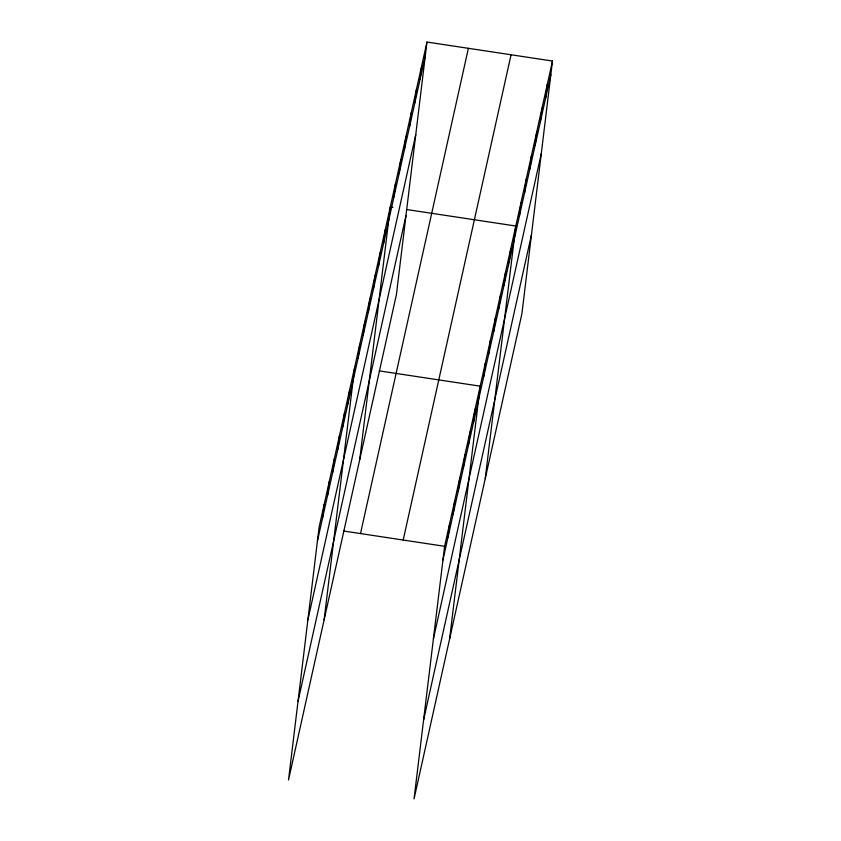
<?xml version="1.0" encoding="UTF-8"?>
<svg xmlns="http://www.w3.org/2000/svg" width="841" height="841" viewBox="0 0 841 841"><rect width="100%" height="100%" fill="white"/><g stroke="black" fill="none" stroke-linecap="round" stroke-linejoin="round"><path stroke-width="1.26" d="M322.524 518.13L324.174 504.432M327.601 495.254L329.262 481.557M332.689 472.369L334.35 458.681M337.777 449.493L339.438 435.806M342.865 426.618L344.516 412.931M347.953 403.743L349.604 390.056M324.121 619.828L354.692 367.17M358.119 357.993L359.78 344.295M363.207 335.117L364.857 321.42M368.295 312.242L369.945 298.544M373.372 289.357L375.033 275.669M378.461 266.481L380.121 252.794M383.549 243.606L385.21 229.919M359.717 459.691L390.287 207.044L392.884 207.433M393.872 197.162L395.533 183.464M399.118 173.593L400.768 159.895M404.353 150.024L406.014 136.326M409.588 126.455L411.249 112.757M414.834 102.886L416.495 89.188M420.069 79.317L421.73 65.619M426.965 42.05L396.395 294.697L288.516 779.964L319.086 527.307L426.965 42.05L552.484 61.036L521.914 313.693L414.035 798.95L444.605 546.303L552.484 61.036M448.032 537.115L449.693 523.428M453.12 514.24L454.771 500.542M458.208 491.365L459.859 477.667M463.286 468.49L464.947 454.792M468.374 445.614L470.035 431.917M473.462 422.729L475.123 409.041M449.63 638.813L480.2 386.166L379.28 370.892M483.638 376.978L485.289 363.291M488.716 354.103L490.377 340.416M493.804 331.228L495.465 317.53M498.892 308.353L500.542 294.655M503.98 285.477L505.63 271.78M509.057 262.592L510.718 248.904M485.225 478.676L515.806 226.029L407.118 209.588M519.391 216.148L521.042 202.46M524.626 192.578L526.287 178.891M529.872 169.009L531.523 155.322M535.107 145.44L536.768 131.753M540.342 121.871L542.003 108.174M545.588 98.302L547.239 84.605M317.435 541.005L425.315 55.737M307.89 619.859L415.769 134.602M298.061 701.1L405.94 215.843M360.505 533.572L468.384 48.315M403.186 540.038L511.065 54.77M442.944 559.99L550.823 74.733M433.409 638.845L541.289 153.588M423.57 720.096L531.449 234.828M343.685 531.028L444.605 546.303"/></g></svg>
